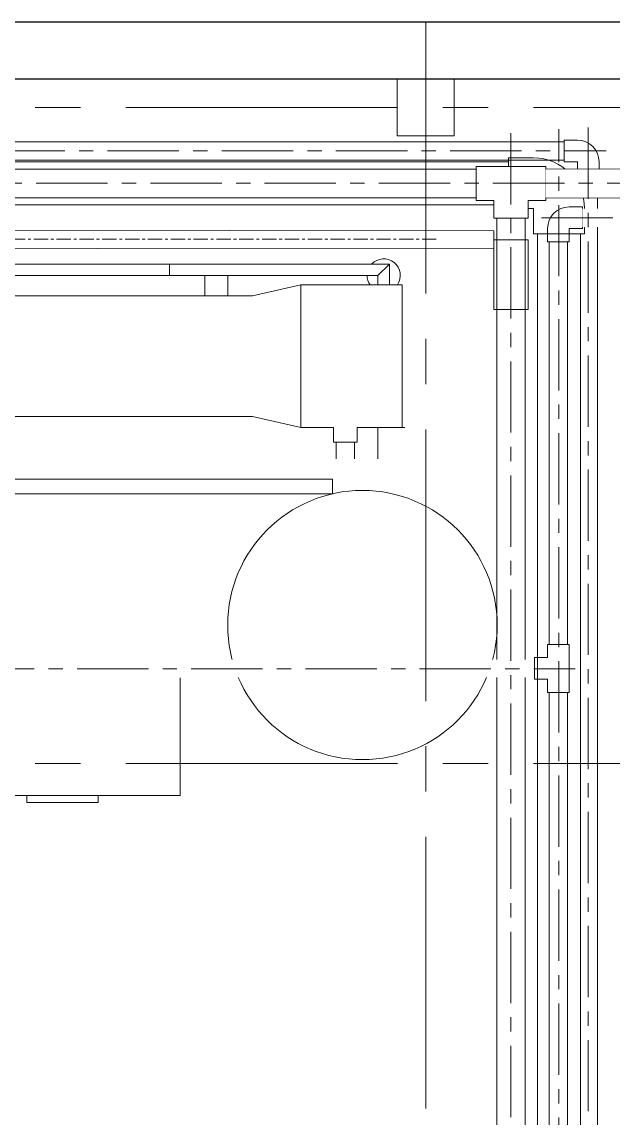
# Model space of a CAD drawing. Header units: millimetres. Extents: x 3795014 to 4300160, y 3869364 to 4016788.
# Drawn here: x 4225409 to 4226444, y 3927254 to 3929176 of the extents above; entities that cross this region are included whole.
import ezdxf

# ---------------------------------------------------------------- set-up
doc = ezdxf.new("R2010")
doc.units = ezdxf.units.MM
doc.set_wipeout_variables(frame=1)
for name, pattern in [('CENTER', [2, 1.25, -0.25, 0.25, -0.25]), ('CENTERX2', [4, 2.5, -0.5, 0.5, -0.5]), ('осевая2', [28.575, 19.05, -3.175, 3.175, -3.175])]:
    doc.linetypes.add(name, pattern=pattern)
for name, color, linetype, lineweight in [('Дополнительная', 7, 'Continuous', 18), ('Констр.', 7, 'Continuous', 30), ('оси', 7, 'осевая2', 13)]:
    doc.layers.add(name, color=color, linetype=linetype, lineweight=lineweight)

msp = doc.modelspace()

# ---------------------------------------------------------------- linework, layer by layer
at = {"layer": 'Дополнительная', "ltscale": 25}
for p, q in [((4226381.9, 3928968.3, 0), (4226358.9, 3928968.3, 0)), ((4226358.9, 3928968.3, 0), (4226358.9, 3928930.3, 0)), ((4226204.6, 3928922.3), (4226326.6, 3928922.3)), ((4226204.6, 3928922.3), (4226204.6, 3928862.3)), ((4226305.2, 3928937.2, 0), (4226261.2, 3928937.2, 0)), ((4226261.2, 3928937.2, 0), (4226261.2, 3928922.3, 0)), ((4226326.6, 3928922.3), (4226326.6, 3928862.3)), ((4226358.9, 3928930.3, 0), (4226381.9, 3928930.3, 0)), ((4226381.9, 3928930.3, 0), (4226381.9, 3928907.3, 0)), ((4226419.9, 3928930.3, 0), (4226419.9, 3928907.3, 0)), ((4226381.9, 3928907.3, 0), (4226419.9, 3928907.3, 0)), ((4226204.6, 3928862.3), (4226235.6, 3928862.3)), ((4226235.6, 3928831.3), (4226235.6, 3928862.3)), ((4226326.6, 3928862.3), (4226295.6, 3928862.3)), ((4226295.6, 3928862.3), (4226295.6, 3928831.3)), ((4226295.6, 3928848.2, 0), (4226305.2, 3928848.2, 0)), ((4226305.2, 3928848.2, 0), (4226305.2, 3928804.2, 0)), ((4226295.6, 3928831.3), (4226235.6, 3928831.3)), ((4226295.6, 3928793.5), (4226235.6, 3928793.5)), ((4226235.6, 3928793.5), (4226235.6, 3928762.5)), ((4226295.6, 3928793.5), (4226295.6, 3928671.5)), ((4226305.2, 3928804.2, 0), (4226394.2, 3928804.2, 0)), ((4226235.6, 3928671.5), (4226235.6, 3928762.5)), ((4226295.6, 3928671.5), (4226235.6, 3928671.5))]:
    msp.add_line(p, q, dxfattribs=at)
at = {"layer": 'Дополнительная', "linetype": 'CENTER', "ltscale": 100}
msp.add_line((4220159.1, 3928949.3, 0), (4226432.3, 3928949.3, 0), dxfattribs=at)
at = {"layer": 'Дополнительная'}
for p, q in [((4226367.7, 3928851.2, 0), (4226390.7, 3928851.2, 0)), ((4226390.7, 3928813.2, 0), (4226390.7, 3928851.2, 0)), ((4226394.2, 3928804.2, 0), (4226394.2, 3928848.2, 0)), ((4226329.7, 3928813.2, 0), (4226329.7, 3928790.2, 0)), ((4226367.7, 3928790.2, 0), (4226367.7, 3928813.2, 0)), ((4226367.7, 3928813.2, 0), (4226390.7, 3928813.2, 0)), ((4226329.7, 3928790.2, 0), (4226367.7, 3928790.2, 0)), ((4226329.7, 3928061.1, 0), (4226329.7, 3928084.1, 0)), ((4226329.7, 3928084.1, 0), (4226367.7, 3928084.1, 0)), ((4226367.7, 3928023.1, 0), (4226367.7, 3928084.1, 0)), ((4226329.7, 3928023.1, 0), (4226329.7, 3928000.1, 0)), ((4226367.7, 3928023.1, 0), (4226367.7, 3928000.1, 0)), ((4226329.7, 3928000.1, 0), (4226367.7, 3928000.1, 0))]:
    msp.add_line(p, q, dxfattribs=at)
at = {"layer": 'Дополнительная', "linetype": 'CENTERX2', "ltscale": 10}
msp.add_line((4226134.8, 3928794.9, 0), (4224891, 3928794.9, 0), dxfattribs=at)
at = {"layer": 'Дополнительная', "linetype": 'Continuous'}
for p, q in [((4225667.4, 3928751.1, 0), (4224709.1, 3928751.1, 0)), ((4225667.4, 3928731.1, 0), (4225667.4, 3928751.1, 0)), ((4225667.4, 3928751.1, 0), (4225667.4, 3928731.1, 0)), ((4225667.4, 3928751.1, 0), (4225667.4, 3928751.1, 0)), ((4226052.7, 3928751.1, 0), (4225667.4, 3928751.1, 0)), ((4226052.7, 3928751.1, 0), (4226032.7, 3928731.1, 0)), ((4226032.7, 3928731.1, 0), (4226052.7, 3928751.1, 0)), ((4226052.7, 3928751.1, 0), (4226052.7, 3928751, 0)), ((4226052.7, 3928751.1, 0), (4226052.7, 3928751.1, 0)), ((4226052.7, 3928751.1, 0), (4226052.7, 3928751.1, 0)), ((4226052.7, 3928751.1, 0), (4226052.7, 3928751.1, 0)), ((4226052.7, 3928714.6, 0), (4226052.7, 3928751.1, 0)), ((4224689.8, 3928731.1, 0), (4225667.4, 3928731.1, 0)), ((4225627.3, 3928731.1, 0), (4225667.3, 3928731.1, 0)), ((4225667.4, 3928731.1, 0), (4225667.4, 3928731.1, 0)), ((4225667.4, 3928731.1, 0), (4226032.7, 3928731.1, 0)), ((4225729.6, 3928731.1, 0), (4225729.6, 3928695.6, 0)), ((4225729.6, 3928731.1, 0), (4225769.6, 3928731.1, 0)), ((4225769.6, 3928695.6, 0), (4225769.6, 3928731.1, 0)), ((4226032.7, 3928714.6, 0), (4226032.7, 3928731.1, 0)), ((4226032.7, 3928731.1, 0), (4226032.7, 3928714.6, 0)), ((4225813.1, 3928695.6, 0), (4225897.6, 3928714.6, 0)), ((4225897.6, 3928613.1, 0), (4225897.6, 3928714.6, 0)), ((4225897.6, 3928714.6, 0), (4225897.6, 3928613.1, 0)), ((4226075.3, 3928714.6, 0), (4225897.6, 3928714.6, 0)), ((4226075.3, 3928464.6, 0), (4226075.3, 3928714.6, 0)), ((4225667.4, 3928695.6, 0), (4225002.7, 3928695.6, 0)), ((4225813.1, 3928695.6, 0), (4225667.4, 3928695.6, 0)), ((4225897.6, 3928695.6, 0), (4225897.6, 3928695.6, 0)), ((4225897.6, 3928464.6, 0), (4225897.6, 3928613.1, 0)), ((4225667.4, 3928483.6, 0), (4225002.7, 3928483.6, 0)), ((4225813.1, 3928483.6, 0), (4225667.4, 3928483.6, 0)), ((4225813.1, 3928483.6, 0), (4225897.6, 3928464.6, 0)), ((4225897.6, 3928495.1, 0), (4225897.6, 3928464.6, 0)), ((4225897.6, 3928483.6, 0), (4225897.6, 3928483.6, 0)), ((4225954.5, 3928464.6, 0), (4225897.6, 3928464.6, 0)), ((4225954.5, 3928464.6, 0), (4225954.5, 3928438.6, 0)), ((4225996.5, 3928464.6, 0), (4225996.5, 3928438.6, 0)), ((4226079.5, 3928464.6, 0), (4225996.5, 3928464.6, 0)), ((4226032.7, 3928464.6, 0), (4226032.7, 3928409.6, 0)), ((4225954.5, 3928438.6, 0), (4225996.5, 3928438.6, 0)), ((4225959.5, 3928438.6, 0), (4225959.5, 3928409.6, 0)), ((4225991.5, 3928438.6, 0), (4225991.5, 3928409.6, 0)), ((4225779.7, 3928049.4, 0), (4224618.6, 3928049.4, 0)), ((4224618.6, 3928029.4, 0), (4225786.8, 3928029.4, 0)), ((4224658.6, 3928028.8, 0), (4225453, 3928028.8, 0)), ((4225786.8, 3928029.4, 0), (4225453, 3928029.4, 0)), ((4225686.1, 3927819.4, 0), (4225686.1, 3928029.4, 0)), ((4225686.1, 3927819.4, 0), (4225086.1, 3927819.4, 0)), ((4225417.8, 3927819.4, 0), (4225417.8, 3927807.2, 0)), ((4225542.6, 3927807.2, 0), (4225417.8, 3927807.2, 0)), ((4225542.6, 3927807.2, 0), (4225542.6, 3927819.4, 0))]:
    msp.add_line(p, q, dxfattribs=at)
at = {"layer": 'Дополнительная', "ltscale": 25}
for points in [[(4226066.3, 3929075.6), (4226166.3, 3929075.6), (4226166.3, 3928975.6), (4226066.3, 3928975.6)], [(4226204.6, 3928917.3), (4223371.4, 3928917.4), (4223371.4, 3928867.4), (4226204.6, 3928867.3)], [(4226537.3, 3928917.2), (4226326.6, 3928917.3), (4226326.6, 3928867.3), (4226537.3, 3928867.2)], [(4226240.6, 3926064.1), (4226240.6, 3928831.3), (4226290.6, 3928831.3), (4226290.6, 3926064.1)]]:
    msp.add_lwpolyline(points, close=True, dxfattribs=at)
at = {"layer": 'Дополнительная', "ltscale": 25, "elevation": 0}
for points in [[(4224837.9, 3928965.3), (4226358.9, 3928965.3), (4226358.9, 3928933.3), (4224837.9, 3928933.3)], [(4226235.6, 3928809.5), (4224847.8, 3928810.9), (4224847.8, 3928778.9), (4226235.6, 3928777.5)], [(4226387.2, 3925918), (4226387.2, 3928804.2), (4226312.2, 3928804.2), (4226312.2, 3925918)]]:
    msp.add_lwpolyline(points, close=True, dxfattribs=at)
for points in [[(4226261.2, 3928922.3), (4226261.2, 3928930.2), (4220385.6, 3928930.2), (4220385.6, 3928855.2), (4223280.4, 3928855.2)], [(4226384.9, 3926869.2), (4226384.9, 3926869.2), (4226416.9, 3926869.2), (4226416.9, 3928907.3), (4226384.9, 3928907.3), (4226384.9, 3928887.8)], [(4223340.4, 3928855.2), (4226235.6, 3928855.2)]]:
    msp.add_lwpolyline(points, dxfattribs=at)
at = {"layer": 'Дополнительная', "elevation": 0}
for points in [[(4226364.7, 3928084.1), (4226364.7, 3928790.2), (4226332.7, 3928790.2), (4226332.7, 3928084.1)], [(4226364.7, 3926797.7), (4226364.7, 3928000.1), (4226332.7, 3928000.1), (4226332.7, 3926797.7)]]:
    msp.add_lwpolyline(points, close=True, dxfattribs=at)
at = {"layer": 'Дополнительная', "linetype": 'Continuous'}
msp.add_lwpolyline([(4225389.7, 3928373.9), (4225953.2, 3928373.9), (4225953.2, 3928348.4), (4225389.7, 3928348.4)], close=True, dxfattribs=at)
msp.add_circle((4226005.5, 3928118.2, 0), 236, dxfattribs=at)
at = {"layer": 'Дополнительная', "ltscale": 25}
for centre, radius in [((4226381.9, 3928930.3, 0), 38), ((4226305.2, 3928848.2, 0), 89)]:
    msp.add_arc(centre, radius, 0, 90, dxfattribs=at)
at = {"layer": 'Дополнительная'}
msp.add_arc((4226367.7, 3928813.2, 0), 38, 90, 180, dxfattribs=at)
at = {"layer": 'Дополнительная', "linetype": 'Continuous'}
for start, end in [(325.5846, 136.6031), (180, 214.4154)]:
    msp.add_arc((4226042.7, 3928731.1, 0), 29.1, start, end, dxfattribs=at)
at = {"layer": 'Констр.', "ltscale": 200}
msp.add_lwpolyline([(4226950.4, 3921775.6), (4219932.7, 3921775.6), (4219932.7, 3929175.6), (4229434.6, 3929175.6), (4229434.6, 3921775.6), (4228750.4, 3921775.6)], dxfattribs=at)
msp.add_lwpolyline([(4220032.7, 3921875.6), (4220032.7, 3929075.6), (4229334.6, 3929075.6), (4229334.6, 3921875.6)], close=True, dxfattribs=at)
at = {"layer": 'оси', "ltscale": 25}
for p, q in [((4217732.7, 3929025.6), (4229531.2, 3929025.6)), ((4217732.7, 3927875.6), (4229531.2, 3927875.6))]:
    msp.add_line(p, q, dxfattribs=at)

# ---------------------------------------------------------------- next in the draw order: wipeouts: each hides what was drawn before it
at = {"ltscale": 25}
msp.add_wipeout([(4226537.3, 3928917.2), (4226326.6, 3928917.3), (4226326.6, 3928867.3), (4226537.3, 3928867.2)], dxfattribs=at).dxf.layer = 'Дополнительная'
for points in [[(4227976.6, 3928817.7), (4226390.7, 3928816.2), (4226390.7, 3928848.2), (4227976.6, 3928848.2)], [(4226306.7, 3928026.8), (4224720.7, 3928025.3), (4224720.7, 3928057.3), (4226306.7, 3928057.3)]]:
    msp.add_wipeout(points).translate(0, 0, 0).dxf.layer = 'Дополнительная'

# ---------------------------------------------------------------- next in the draw order: linework, layer by layer
at = {"layer": 'Дополнительная', "linetype": 'CENTER', "ltscale": 100}
for p, q in [((4226265.6, 3928980.5), (4226265.6, 3925947.6)), ((4226349.7, 3925729.6, 0), (4226349.7, 3928987.3, 0)), ((4226400.9, 3928990.7, 0), (4226400.9, 3926783.9, 0)), ((4220234.1, 3928892.7, 0), (4226654, 3928892.7, 0)), ((4226319, 3928832.2, 0), (4229219, 3928832.2, 0)), ((4224705.6, 3928041.3, 0), (4226378.2, 3928041.3, 0))]:
    msp.add_line(p, q, dxfattribs=at)
at = {"layer": 'Дополнительная'}
for p, q in [((4226306.7, 3928023.1, 0), (4226306.7, 3928061.1, 0)), ((4226306.7, 3928061.1, 0), (4226329.7, 3928061.1, 0)), ((4226329.7, 3928023.1, 0), (4226306.7, 3928023.1, 0))]:
    msp.add_line(p, q, dxfattribs=at)
at = {"layer": 'оси', "ltscale": 25}
msp.add_line((4226116.3, 3929175.6), (4226116.3, 3920275.6), dxfattribs=at)

doc.saveas('drawing.dxf')
